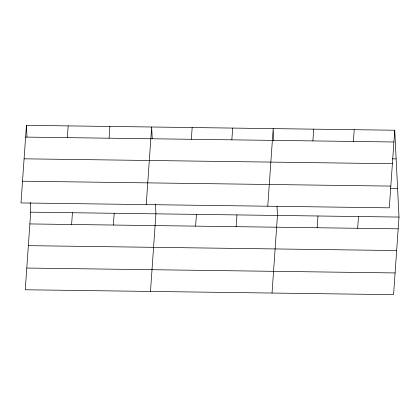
<?xml version="1.0" encoding="UTF-8"?>
<svg xmlns="http://www.w3.org/2000/svg" width="420" height="420" viewBox="0 0 420 420"><rect width="100%" height="100%" fill="white"/><g stroke="black" fill="none" stroke-linecap="round" stroke-linejoin="round"><path stroke-width="0.63" d="M26.429 125.339L21 202.934L389.308 207.827L394.737 130.232L26.429 125.339L27.001 137.062M30.209 202.409L30.692 212.173L25.263 289.769L393.572 294.661L399 217.066L394.737 130.232M67.347 137.65L68.166 125.89M71.61 224.485L72.429 212.73M109.09 138.201L109.909 126.446M113.353 225.041L114.172 213.287M146.223 204.598L151.652 127.003L152.229 138.726M150.491 291.433L155.915 213.838L155.437 204.067M191.341 139.293L192.166 127.538M195.61 226.133L196.429 214.379M231.856 139.834L232.68 128.079M236.124 226.669L236.943 214.914M267.766 206.209L273.194 128.614L273.772 140.338M272.034 293.05L277.457 215.455L277.011 206.335M312.884 140.91L313.709 129.155M317.147 227.745L317.971 215.99M353.399 141.446L354.223 129.691M357.661 228.286L358.486 216.531M25.604 137.093L393.913 141.986M392.222 158.834L396.144 158.886M24.087 158.823L392.395 163.711M22.517 181.204L390.831 186.097M390.406 188.317L397.593 188.412M30.692 212.173L399 217.066M29.867 223.934L398.176 228.821M28.35 245.658L396.659 250.551M26.786 268.044L395.094 272.937"/></g></svg>
